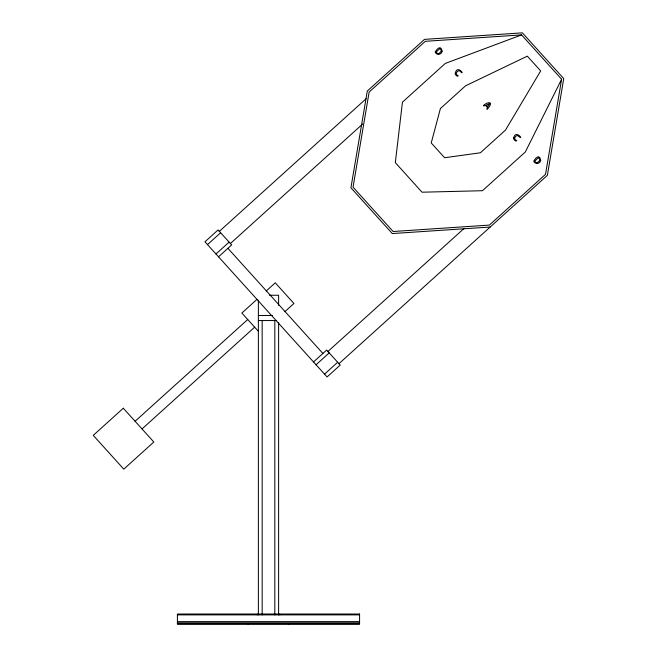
<?xml version="1.0" encoding="UTF-8"?>
<svg xmlns="http://www.w3.org/2000/svg" width="657" height="657" viewBox="0 0 657 657"><rect width="100%" height="100%" fill="white"/><g stroke="black" fill="none" stroke-linecap="round" stroke-linejoin="round"><path stroke-width="0.99" d="M561.62 79.242L545.515 174.343L489.35 225.096L393.108 231.502L353.039 187.163L369.144 92.062L425.309 41.309L521.551 34.903L561.62 79.242L525.321 151.989L482.452 190.719L422.04 192.205L395.325 162.64L402.437 102.164L445.306 63.433L521.551 34.903M257.109 614.878L257.955 614.032M219.167 231.51L366.113 98.739M207.497 244.609L220.637 232.734M215.981 253.996L229.121 242.121M230.196 243.706L362.672 124.009M218.526 256.813L231.666 244.938L218.099 229.925L204.951 241.792L327.079 376.954L340.219 365.078L326.652 350.066L313.512 361.933M257.051 299.296L241.866 313.019L258.521 331.457M266.159 291.059L275.275 282.83L293.934 303.477L284.818 311.714M135.096 421.277L247.73 319.507M142.027 428.947L254.653 327.178M327.728 351.651L464.006 228.505M316.058 364.75L329.198 352.883M324.533 374.137L337.673 362.262M338.749 363.855L547.363 175.353L563.739 78.626L522.381 32.85L424.488 39.371L367.296 91.052L350.92 187.779L392.278 233.555L490.171 227.035M269.501 295.248L278.609 295.248L278.609 305.365M258.373 315.483L272.54 315.483M258.373 320.55L276.597 320.55M177.406 614.878L359.576 614.878M177.406 621.621L359.576 621.621M177.406 622.885L359.576 622.885M177.406 623.731L359.576 623.731M279.028 614.032L279.874 614.878M227.913 248.33L322.899 353.458M288.735 623.731L288.735 624.15M278.609 322.595L278.609 614.919M274.815 320.55L274.815 614.919M262.168 320.55L262.168 614.919M258.373 300.306L258.373 614.919M248.247 623.731L248.247 624.15M455.268 73.182C454.439 74.75 458.282 77.403 458.134 75.654C454.554 75.021 456.738 70.332 459.539 70.685C466.486 77.994 457.625 63.318 455.268 73.182M513.717 137.97C513.265 139.35 515.876 142.191 516.796 140.532C513.298 140.081 514.727 135.605 517.568 135.465C525.625 142.7 515.835 128.279 513.717 137.97M442.136 51.221C441.693 54.843 436.618 55.623 435.123 52.166C437.562 47.846 441.036 45.218 442.136 51.221M540.703 160.308C540.259 163.93 535.184 164.71 533.689 161.252C536.137 156.933 539.602 154.305 540.703 160.308M440.412 108.536L431.238 142.955L444.6 157.737L480.382 152.777L505.512 130.07L540.678 70.923L527.316 56.141L465.542 85.829L440.412 108.536M490.524 103.519C490.845 105.654 484.923 112.864 487.453 107.411L485.58 105.334C478.986 107.986 489.391 100.135 490.524 103.519M441.143 51.566L438.827 53.619A1.799 1.799 0 0 1 437.513 53.463L436.051 52.084L439.927 48.585L441.159 50.228A1.946 1.946 0 0 1 441.143 51.566M539.709 160.645L537.393 162.706A1.799 1.799 0 0 1 536.079 162.55L534.617 161.17L538.494 157.664L539.726 159.314A1.946 1.946 0 0 1 539.709 160.645M489.522 103.642L487.823 106.754L486.262 105.03L489.522 103.642M123.294 408.219L93.261 435.361L123.787 469.147L153.828 442.013L123.294 408.219M359.576 614.032L177.406 614.032L177.406 624.15L359.576 624.15L359.576 614.032"/></g></svg>
